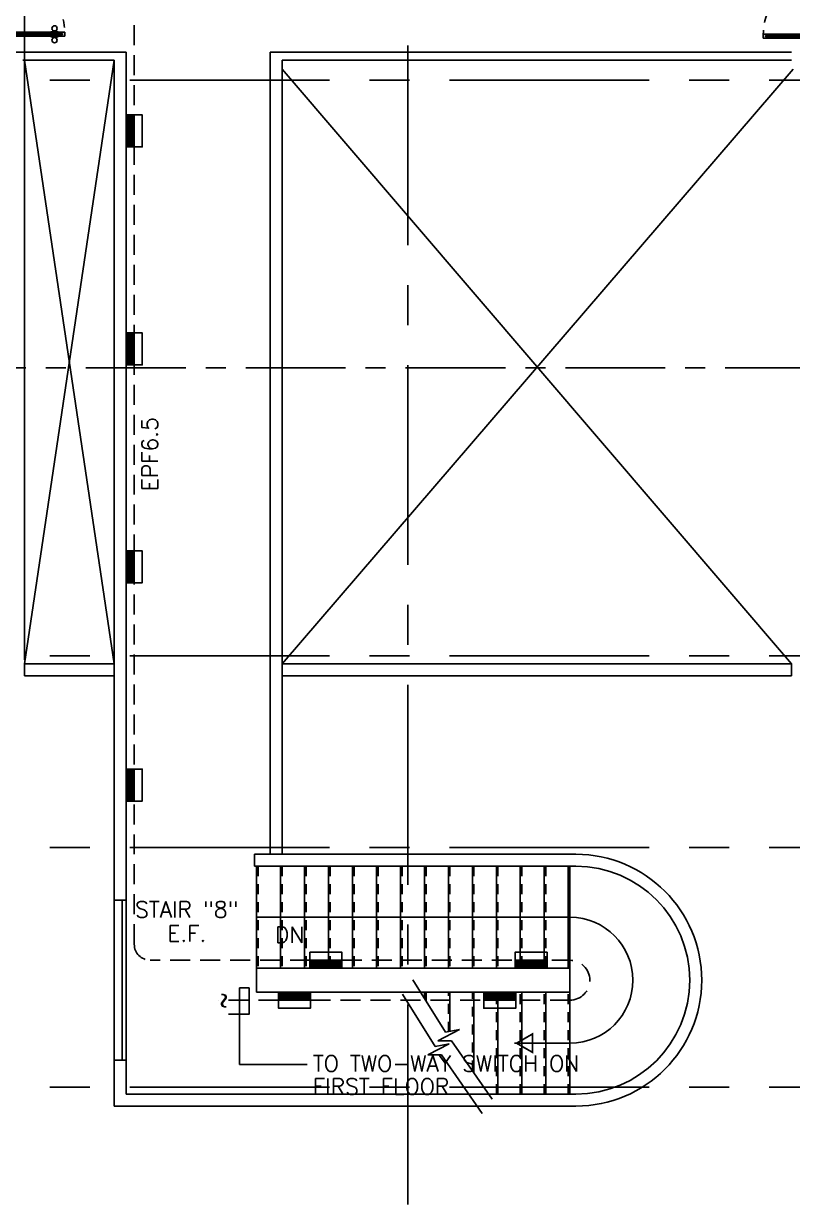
# Model space of a CAD drawing. Extents: x 0 to 92.9, y -1.3 to 78.2.
# Drawn here: x 40.41 to 50.03, y -1.33 to 13.45 of the extents above; entities that cross this region are included whole.
import ezdxf
from ezdxf.enums import TextEntityAlignment as Align

# ---------------------------------------------------------------- set-up
doc = ezdxf.new("R2010")
doc.units = 0
doc.header["$MEASUREMENT"] = 0
for name, pattern in [('CENTER', [2, 1.25, -0.25, 0.25, -0.25]), ('CENTERX2', [4, 2.5, -0.5, 0.5, -0.5]), ('HIDDEN', [0.375, 0.25, -0.125]), ('HIDDEN2', [0.1875, 0.125, -0.0625])]:
    doc.linetypes.add(name, pattern=pattern)
doc.layers.get('0').update_dxf_attribs({"color": 11, "linetype": 'CONTINUOUS'})
for name, color, linetype in [('AXES', 11, 'CENTERX2'), ('AXES1', 11, 'CENTER'), ('DIM', 11, 'CONTINUOUS'), ('DOOR', 11, 'CONTINUOUS'), ('E-HLINE', 2, 'HIDDEN'), ('E-SWITCHS', 4, 'CONTINUOUS'), ('E-TEXT', 4, 'CONTINUOUS'), ('EJ', 11, 'CONTINUOUS'), ('RM-NAME', 11, 'CONTINUOUS'), ('ROOF', 11, 'CONTINUOUS'), ('SHAFT', 11, 'CONTINUOUS'), ('STR', 11, 'CONTINUOUS'), ('WALL', 11, 'CONTINUOUS'), ('WIN', 11, 'CONTINUOUS')]:
    doc.layers.add(name, color=color, linetype=linetype)
doc.styles.add('ROMANS', font='ROMANS.shx', dxfattribs={"width": 0.6})

# ---------------------------------------------------------------- blocks, each defined once
blk = doc.blocks.new('A$C272A55A0')
at = {"layer": 'DOOR', "color": 0, "linetype": 'ByBlock'}
for p, q in [((0, 900), (0, 1050)), ((50, 1050), (0, 1050)), ((50, 950), (50, 1050)), ((1750, 950), (1750, 1050)), ((1750, 1050), (1800, 1050)), ((1800, 1050), (1800, 900)), ((0, 900), (25, 900)), ((25, 950), (50, 950)), ((25, 900), (25, 950)), ((75, 900), (25, 900)), ((25, 850), (25, 900)), ((75, 900), (75, 850)), ((1725, 900), (1775, 900)), ((1725, 900), (1725, 850)), ((1775, 950), (1750, 950)), ((1775, 900), (1775, 950)), ((1800, 900), (1775, 900)), ((1775, 850), (1775, 900)), ((42, 850), (25, 850)), ((58, 870), (42, 870)), ((42, 870), (42, 850)), ((58, 850), (58, 870)), ((75, 850), (58, 850)), ((1725, 850), (1742, 850)), ((1742, 870), (1758, 870)), ((1742, 850), (1742, 870)), ((1758, 870), (1758, 850)), ((1758, 850), (1775, 850)), ((1718, 160), (1709, 160)), ((1709, 95), (1709, 160)), ((1725, 173), (1718, 173)), ((1718, 173), (1718, 83)), ((1718, 95), (1718, 160)), ((1775, 173), (1782, 173)), ((1782, 173), (1782, 83)), ((1782, 160), (1791, 160)), ((1782, 95), (1782, 160)), ((1791, 95), (1791, 160)), ((25, 50), (42, 50)), ((25, 50), (25, 0)), ((25, 0), (75, 0)), ((75, 0), (25, 0)), ((42, 50), (42, 30)), ((42, 30), (58, 30)), ((58, 50), (75, 50)), ((58, 50), (58, 30)), ((75, 50), (75, 0)), ((1718, 95), (1709, 95)), ((1725, 83), (1718, 83)), ((1742, 50), (1725, 50)), ((1725, 50), (1725, 0)), ((1775, 0), (1725, 0)), ((1725, 0), (1775, 0)), ((1742, 50), (1742, 30)), ((1758, 30), (1742, 30)), ((1775, 50), (1758, 50)), ((1758, 50), (1758, 30)), ((1775, 83), (1782, 83)), ((1775, 50), (1775, 0)), ((1782, 95), (1791, 95))]:
    blk.add_line(p, q, dxfattribs=at)
at = {"layer": 'DOOR', "color": 9, "linetype": 'ByBlock'}
for p, q in [((50, 1050), (0, 1010)), ((50, 1050), (0, 937)), ((50, 1050), (37, 950)), ((1750, 1050), (1800, 1010)), ((1750, 1050), (1800, 937)), ((1750, 1050), (1763, 950))]:
    blk.add_line(p, q, dxfattribs=at)
at = {"layer": 'DOOR', "linetype": 'ByBlock'}
for p, q in [((25, 850), (25, 50)), ((42, 850), (42, 50)), ((58, 850), (58, 50)), ((75, 50), (75, 850)), ((1725, 50), (1725, 850)), ((1742, 850), (1742, 50)), ((1758, 850), (1758, 50)), ((1775, 850), (1775, 50))]:
    blk.add_line(p, q, dxfattribs=at)
at = {"layer": 'DOOR', "color": 0, "linetype": 'ByBlock'}
for centre in [(1676, 128), (1824, 128)]:
    blk.add_circle(centre, 32.4, dxfattribs=at)
at = {"layer": 'DOOR', "color": 9, "linetype": 'ByBlock'}
for centre, radius, start, end in [((50, 1050), 34.4, 180, 270), ((50, 1050), 14.4, 180, 270), ((1750, 1050), 14.4, 270, 0), ((1750, 1050), 34.4, 270, 0), ((50, 1050), 54.4, 203.2074, 270), ((50, 1050), 74.4, 227.7764, 270), ((50, 1050), 94.4, 238.0182, 270), ((50, 1050), 114, 244.0838, 257.3774), ((50, 1050), 134, 248.1598, 259.28), ((50, 1050), 154, 251.1053, 256.2858), ((1750, 1050), 54.4, 270, 336.7926), ((1750, 1050), 74.4, 270, 312.2236), ((1750, 1050), 94.4, 270, 301.9818), ((1750, 1050), 114, 282.6226, 295.9162), ((1750, 1050), 134, 280.72, 291.8402), ((1750, 1050), 154, 283.7142, 288.8947)]:
    blk.add_arc(centre, radius, start, end, dxfattribs=at)
at = {"layer": 'DOOR', "linetype": 'HIDDEN', "ltscale": 0.5}
for centre, start, end in [((50, 851), 268.3174, 3.2965), ((1750, 851), 176.7035, 271.6826)]:
    blk.add_arc(centre, 851, start, end, dxfattribs=at)
at = {"layer": 'WALL', "linetype": 'ByBlock'}
blk.add_line((1800, 900), (1800, 1050), dxfattribs=at)

msp = doc.modelspace()

# ---------------------------------------------------------------- hatches: boundary and pattern name
at = {"layer": 'E-SWITCHS'}
h = msp.add_hatch(dxfattribs=at)
h.set_pattern_fill('ANSI31', color=4, scale=0.1, angle=-90, style=0)
h.set_pattern_definition([(45, (-13.62439, -31.224667), (0.0088388348, -0.0088388348), [])])
h.paths.add_polyline_path([(41.698, 12.304), (41.798, 12.304), (41.798, 11.904), (41.698, 11.904)])
h = msp.add_hatch(dxfattribs=at)
h.set_pattern_fill('ANSI31', color=4, scale=0.1, angle=-90, style=0)
h.set_pattern_definition([(45, (-13.62439, -33.951615), (0.0088388348, -0.0088388348), [])])
h.paths.add_polyline_path([(41.698, 9.577), (41.798, 9.577), (41.798, 9.177), (41.698, 9.177)])
h = msp.add_hatch(dxfattribs=at)
h.set_pattern_fill('ANSI31', color=4, scale=0.1, angle=-90, style=0)
h.set_pattern_definition([(45, (-13.62439, -36.678563), (0.0088388348, -0.0088388348), [])])
h.paths.add_polyline_path([(41.698, 6.85), (41.798, 6.85), (41.798, 6.45), (41.698, 6.45)])
h = msp.add_hatch(dxfattribs=at)
h.set_pattern_fill('ANSI31', color=4, scale=0.1, angle=-90, style=0)
h.set_pattern_definition([(45, (-13.62439, -39.408263), (0.0088388348, -0.0088388348), [])])
h.paths.add_polyline_path([(41.698, 4.12), (41.798, 4.12), (41.798, 3.72), (41.698, 3.72)])
h = msp.add_hatch(dxfattribs=at)
h.set_pattern_fill('ANSI31', color=4, scale=0.1, angle=-180, style=0)
h.set_pattern_definition([(45, (0.86806, -53.695247), (-0.0088388348, 0.0088388348), [])])
h.paths.add_polyline_path([(43.997, 1.628), (43.997, 1.728), (44.397, 1.728), (44.397, 1.628)])
h = msp.add_hatch(dxfattribs=at)
h.set_pattern_fill('ANSI31', color=4, scale=0.1, angle=-180, style=0)
h.set_pattern_definition([(135, (90.092874, -53.695247), (0.0088388348, 0.0088388348), [])])
h.paths.add_polyline_path([(46.564, 1.628), (46.564, 1.728), (46.964, 1.728), (46.964, 1.628)])
h = msp.add_hatch(dxfattribs=at)
h.set_pattern_fill('ANSI31', color=4, scale=0.1, angle=-180, style=0)
h.set_pattern_definition([(315, (0.474389, 56.650464), (-0.0088388348, -0.0088388348), [])])
h.paths.add_polyline_path([(44.003, 1.328), (44.003, 1.228), (43.603, 1.228), (43.603, 1.328)])
h = msp.add_hatch(dxfattribs=at)
h.set_pattern_fill('ANSI31', color=4, scale=0.1, angle=-180, style=0)
h.set_pattern_definition([(225, (89.699203, 56.650464), (0.0088388348, -0.0088388348), [])])
h.paths.add_polyline_path([(46.571, 1.328), (46.571, 1.228), (46.171, 1.228), (46.171, 1.328)])

# ---------------------------------------------------------------- linework, layer by layer
for p, q in [((45.283, 1.482), (45.692, 0.826)), ((45.156, 1.303), (45.565, 0.648)), ((45.867, 0.861), (45.598, 0.721)), ((45.692, 0.826), (45.867, 0.861)), ((45.74, 0.683), (45.472, 0.543)), ((45.565, 0.648), (45.74, 0.683)), ((45.598, 0.721), (45.769, 0.721)), ((45.769, 0.721), (46.276, -0.01)), ((45.472, 0.543), (45.642, 0.543)), ((45.642, 0.543), (46.15, -0.189))]:
    msp.add_line(p, q)
at = {"layer": 'AXES'}
for p, q in [((45.223, -1.327), (45.223, 77.486)), ((92.243, 12.738), (24.203, 12.738)), ((92.243, 5.538), (24.203, 5.538)), ((92.243, 3.138), (24.203, 3.138)), ((92.243, 0.138), (24.203, 0.138))]:
    msp.add_line(p, q, dxfattribs=at)
at = {"layer": 'AXES1'}
for q in [(21.803, 9.138), (40.153, 9.138)]:
    msp.add_line((82.443, 9.138), q, dxfattribs=at)
at = {"layer": 'DIM', "color": 0, "linetype": 'Continuous'}
for p, q in [((40.424, 5.288), (40.424, 5.438)), ((50.023, 5.288), (50.023, 5.438))]:
    msp.add_line(p, q, dxfattribs=at)
at = {"layer": 'E-HLINE', "color": 4}
for p, q in [((41.798, 1.928), (41.798, 15.038)), ((43.997, 1.728), (41.998, 1.728)), ((44.397, 1.728), (47.249, 1.728)), ((43.603, 1.228), (42.851, 1.228)), ((44.003, 1.228), (47.249, 1.228))]:
    msp.add_line(p, q, dxfattribs=at)
for centre, radius, start, end in [((41.998, 1.928), 0.2, 180, 270), ((47.249, 1.478), 0.25, 270, 90)]:
    msp.add_arc(centre, radius, start, end, dxfattribs=at)
at = {"layer": 'E-SWITCHS', "color": 4}
for p, q in [((41.798, 11.904), (41.798, 12.304)), ((41.798, 9.177), (41.798, 9.577)), ((41.798, 6.45), (41.798, 6.85)), ((41.798, 3.72), (41.798, 4.12)), ((43.997, 1.728), (44.397, 1.728)), ((46.964, 1.728), (46.564, 1.728)), ((43.603, 1.228), (44.003, 1.228)), ((46.571, 1.228), (46.171, 1.228))]:
    msp.add_line(p, q, dxfattribs=at)
for points in [[(41.698, 11.904), (41.698, 12.304), (41.898, 12.304), (41.898, 11.904)], [(41.698, 9.177), (41.698, 9.577), (41.898, 9.577), (41.898, 9.177)], [(41.698, 6.45), (41.698, 6.85), (41.898, 6.85), (41.898, 6.45)], [(41.698, 3.72), (41.698, 4.12), (41.898, 4.12), (41.898, 3.72)], [(43.997, 1.628), (44.397, 1.628), (44.397, 1.828), (43.997, 1.828)], [(46.964, 1.628), (46.564, 1.628), (46.564, 1.828), (46.964, 1.828)], [(43.603, 1.328), (44.003, 1.328), (44.003, 1.128), (43.603, 1.128)], [(46.571, 1.328), (46.171, 1.328), (46.171, 1.128), (46.571, 1.128)]]:
    msp.add_lwpolyline(points, close=True, dxfattribs=at)
at = {"layer": 'E-TEXT', "color": 11}
msp.add_line((43.96, 0.422), (43.115, 0.422), dxfattribs=at)
msp.add_lwpolyline([(43.115, 0.422), (43.115, 1.382), (43.234, 1.382), (43.234, 1.053), (42.978, 1.053)], dxfattribs=at)
at = {"layer": 'EJ'}
msp.add_line((40.423, 15.238), (40.423, 13.138), dxfattribs=at)
at = {"layer": 'ROOF'}
for p, q in [((40.423, 26.788), (40.423, 13.138)), ((41.698, 13.088), (40.028, 13.088)), ((40.423, 13.138), (40.423, 5.488)), ((41.698, 2.478), (41.698, 13.088)), ((50.023, 13.088), (43.498, 13.088)), ((43.498, 3.053), (43.498, 13.088)), ((41.548, 12.988), (40.403, 12.988)), ((41.548, 3.053), (41.548, 12.988)), ((50.023, 12.988), (43.648, 12.988)), ((43.648, 3.053), (43.648, 12.988)), ((41.548, 5.438), (40.424, 5.438)), ((50.023, 5.438), (43.648, 5.438)), ((40.423, 5.288), (41.548, 5.288)), ((43.648, 5.288), (50.023, 5.288)), ((47.249, 1.628), (43.329, 1.628)), ((43.329, 1.328), (43.329, 1.628)), ((47.249, 1.628), (47.249, 1.328)), ((47.249, 1.328), (43.329, 1.328)), ((45.429, 1.248), (45.429, 1.328)), ((45.429, 1.248), (45.429, 1.328)), ((45.449, 1.216), (45.449, 1.328)), ((45.449, 1.216), (45.449, 1.328))]:
    msp.add_line(p, q, dxfattribs=at)
at = {"layer": 'ROOF', "color": 9}
msp.add_line((40.423, 13.138), (40.423, 5.488), dxfattribs=at)
at = {"layer": 'SHAFT'}
for p, q in [((40.423, 12.988), (41.548, 5.438)), ((41.548, 12.988), (40.424, 5.438)), ((43.648, 12.878), (50.023, 5.438)), ((50.043, 12.878), (43.648, 5.438))]:
    msp.add_line(p, q, dxfattribs=at)
at = {"layer": 'STR'}
for p, q in [((43.329, 2.903), (43.329, 1.628)), ((43.629, 2.903), (43.629, 1.628)), ((43.929, 2.903), (43.929, 1.628)), ((44.229, 2.903), (44.229, 1.628)), ((44.529, 2.903), (44.529, 1.628)), ((44.829, 2.903), (44.829, 1.628)), ((45.129, 2.903), (45.129, 1.628)), ((45.429, 2.903), (45.429, 1.628)), ((45.729, 2.903), (45.729, 1.628)), ((46.029, 2.903), (46.029, 1.628)), ((46.329, 2.903), (46.329, 1.628)), ((46.629, 2.903), (46.629, 1.628)), ((46.929, 2.903), (46.929, 1.628)), ((47.229, 2.903), (47.229, 1.628)), ((47.249, 2.903), (47.249, 1.628)), ((43.329, 2.265), (47.251, 2.265)), ((45.749, 0.838), (45.749, 1.328)), ((46.049, 0.318), (46.049, 1.328)), ((46.349, 0.053), (46.349, 1.328)), ((46.649, 0.053), (46.649, 1.328)), ((46.949, 0.053), (46.949, 1.328)), ((47.249, 0.053), (47.249, 1.328)), ((46.556, 0.69), (47.251, 0.69))]:
    msp.add_line(p, q, dxfattribs=at)
at = {"layer": 'STR', "linetype": 'HIDDEN2'}
for p, q in [((43.349, 2.903), (43.349, 1.628)), ((43.649, 2.903), (43.649, 1.628)), ((43.949, 2.903), (43.949, 1.628)), ((44.249, 2.903), (44.249, 1.628)), ((44.549, 2.903), (44.549, 1.628)), ((44.849, 2.903), (44.849, 1.628)), ((45.149, 2.903), (45.149, 1.628)), ((45.449, 2.903), (45.449, 1.628)), ((45.749, 2.903), (45.749, 1.628)), ((46.049, 2.903), (46.049, 1.628)), ((46.349, 2.903), (46.349, 1.628)), ((46.649, 2.903), (46.649, 1.628)), ((46.949, 2.903), (46.949, 1.628)), ((47.229, 2.903), (47.229, 1.628)), ((47.249, 2.903), (47.249, 1.628)), ((45.729, 0.834), (45.729, 1.328)), ((46.029, 0.347), (46.029, 1.328)), ((46.329, 0.053), (46.329, 1.328)), ((46.629, 0.053), (46.629, 1.328)), ((46.929, 0.053), (46.929, 1.328)), ((47.229, 0.053), (47.229, 1.328))]:
    msp.add_line(p, q, dxfattribs=at)
at = {"layer": 'STR', "const_width": 0.0215}
msp.add_lwpolyline([(46.782, 0.575), (46.782, 0.806), (46.582, 0.69)], close=True, dxfattribs=at)
at = {"layer": 'STR'}
msp.add_arc((47.251, 1.478), 0.787, 270, 90, dxfattribs=at)
at = {"layer": 'WALL'}
for p, q in [((41.698, 3.675), (41.698, 4.1)), ((41.548, 2.478), (41.548, 3.053)), ((47.324, 3.053), (43.302, 3.053)), ((43.302, 2.903), (43.302, 3.053)), ((47.324, 2.903), (43.302, 2.903)), ((41.548, 2.478), (41.698, 2.478)), ((41.548, 0.478), (41.698, 0.478)), ((41.548, -0.097), (41.548, 0.478)), ((41.698, 0.053), (41.698, 0.478)), ((47.324, 0.053), (41.698, 0.053)), ((47.324, -0.097), (41.548, -0.097))]:
    msp.add_line(p, q, dxfattribs=at)
for radius in [1.575, 1.425]:
    msp.add_arc((47.324, 1.478), radius, 270, 90, dxfattribs=at)
at = {"layer": 'WIN'}
for p, q in [((41.698, 0.478), (41.698, 2.903)), ((41.548, 0.478), (41.548, 2.478)), ((41.648, 0.478), (41.648, 2.478))]:
    msp.add_line(p, q, dxfattribs=at)

# ---------------------------------------------------------------- block references
at = {"layer": 'DOOR', "color": 0, "linetype": 'ByBlock', "xscale": -0.000999999996565748, "yscale": 0.000999999996565748, "zscale": 0.001}
for p, rotation in [((49.668, 13.238), 270), ((40.929, 15.063), 90)]:
    msp.add_blockref('A$C272A55A0', p, dxfattribs=dict(at, rotation=rotation))

# ---------------------------------------------------------------- texts
at = {"layer": 'E-TEXT', "color": 4, "style": 'ROMANS'}
for s, p in [('EPF6.5', (42.093, 7.596)), ('~', (43.005, 1.121))]:
    msp.add_text(s, height=0.2, rotation=90, dxfattribs=at).set_placement(p)
for s, p in [('TO TWO-WAY SWITCH ON', (44.033, 0.336)), ('FIRST FLOOR', (44.033, 0.048))]:
    msp.add_text(s, height=0.2, dxfattribs=at).set_placement(p)
at = {"layer": 'RM-NAME', "style": 'ROMANS'}
for s, p in [('STAIR "8"', (42.456, 2.362)), ('E.F.', (42.456, 2.062)), ('DN', (43.743, 2.047))]:
    msp.add_text(s, height=0.2, dxfattribs=at).set_placement(p, align=Align.MIDDLE)

doc.saveas('drawing.dxf')
